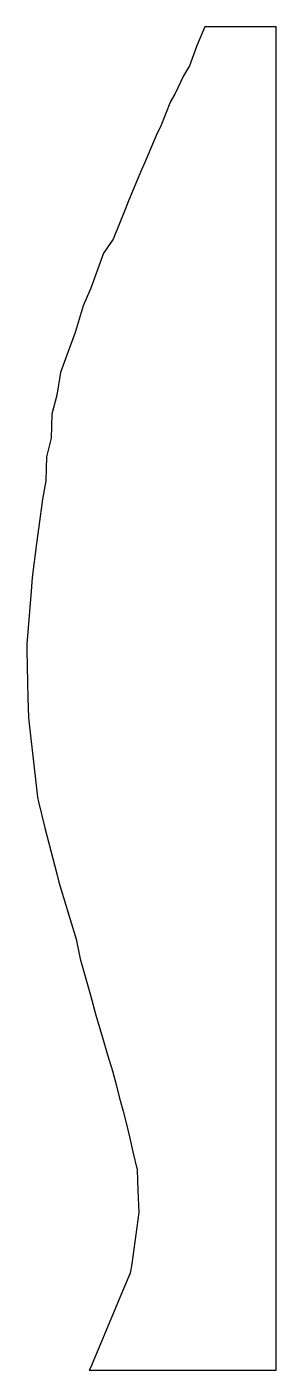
# Model space of a CAD drawing. Extents: x -81 to -20, y -101 to 230.
import ezdxf

# ---------------------------------------------------------------- set-up
doc = ezdxf.new("R2010")
doc.units = 0
doc.header["$MEASUREMENT"] = 0
doc.layers.add('VISIBLE', color=7, linetype='CONTINUOUS')

msp = doc.modelspace()

# ---------------------------------------------------------------- linework, layer by layer
at = {"layer": 'VISIBLE'}
for p, q in [((-37.55, 229.91), (-39.45, 225.45)), ((-20, 229.91), (-37.55, 229.91)), ((-20, -101.22), (-20, 229.91)), ((-39.45, 225.45), (-41.39, 220.29)), ((-41.39, 220.29), (-42.86, 217.86)), ((-42.86, 217.86), (-44.93, 213.33)), ((-44.93, 213.33), (-46.02, 211.5)), ((-46.02, 211.5), (-48.52, 205.23)), ((-49.35, 203.72), (-52.44, 196.34)), ((-48.52, 205.23), (-49.35, 203.72)), ((-52.44, 196.34), (-53.16, 194.69)), ((-53.16, 194.69), (-56.4, 187.05)), ((-56.4, 187.05), (-57.19, 184.89)), ((-57.19, 184.89), (-60.19, 177.57)), ((-60.19, 177.57), (-62.52, 174.16)), ((-62.52, 174.16), (-65.66, 165.49)), ((-65.66, 165.49), (-67.53, 161.15)), ((-67.53, 161.15), (-69.55, 154.61)), ((-69.55, 154.61), (-71.25, 149.92)), ((-71.25, 149.92), (-73.13, 144.68)), ((-73.13, 144.68), (-74.08, 139.11)), ((-74.08, 139.11), (-75.29, 134.45)), ((-75.29, 134.45), (-75.41, 128.51)), ((-75.41, 128.51), (-76.58, 123.89)), ((-76.58, 123.89), (-76.77, 118)), ((-76.77, 118), (-77.61, 113.47)), ((-77.61, 113.47), (-78.49, 106.74)), ((-78.49, 106.74), (-79.04, 102.55)), ((-79.04, 102.55), (-80.13, 94.18)), ((-80.13, 94.18), (-80.38, 90.82)), ((-80.38, 90.82), (-81.43, 77.76)), ((-81.43, 77.76), (-81.42, 76.29)), ((-81.42, 76.29), (-81.2, 64.44)), ((-81.2, 64.44), (-81.03, 59.66)), ((-81.03, 59.66), (-80.95, 58.83)), ((-80.95, 58.83), (-78.84, 40.06)), ((-78.84, 40.06), (-78.53, 38.84)), ((-78.53, 38.84), (-76.98, 32.48)), ((-76.98, 32.48), (-74.02, 21.15)), ((-74.02, 21.15), (-73.59, 19.1)), ((-73.59, 19.1), (-69.29, 5.04)), ((-69.29, 5.04), (-68.33, 0.15)), ((-68.33, 0.15), (-65.71, -8.78)), ((-65.71, -8.78), (-64.47, -13.68)), ((-64.47, -13.68), (-62.81, -19.26)), ((-62.81, -19.26), (-61.55, -23.46)), ((-61.55, -23.46), (-60.31, -27.46)), ((-60.31, -27.46), (-59.32, -31.12)), ((-59.32, -31.12), (-58.57, -34.21)), ((-58.57, -34.21), (-57.71, -37.4)), ((-57.71, -37.4), (-56.94, -40.22)), ((-56.94, -40.22), (-56.11, -43.7)), ((-56.11, -43.7), (-55.28, -47.38)), ((-55.28, -47.38), (-54.21, -51.87)), ((-54.21, -51.87), (-54.12, -56.95)), ((-54.12, -56.95), (-53.81, -62.33)), ((-53.81, -62.33), (-55.59, -74.99)), ((-55.59, -74.99), (-55.94, -77.35)), ((-55.94, -77.35), (-57.64, -81.18)), ((-57.64, -81.18), (-65.76, -100.68)), ((-65.76, -100.68), (-66.04, -101.22)), ((-66.04, -101.22), (-20, -101.22))]:
    msp.add_line(p, q, dxfattribs=at)

doc.saveas('drawing.dxf')
